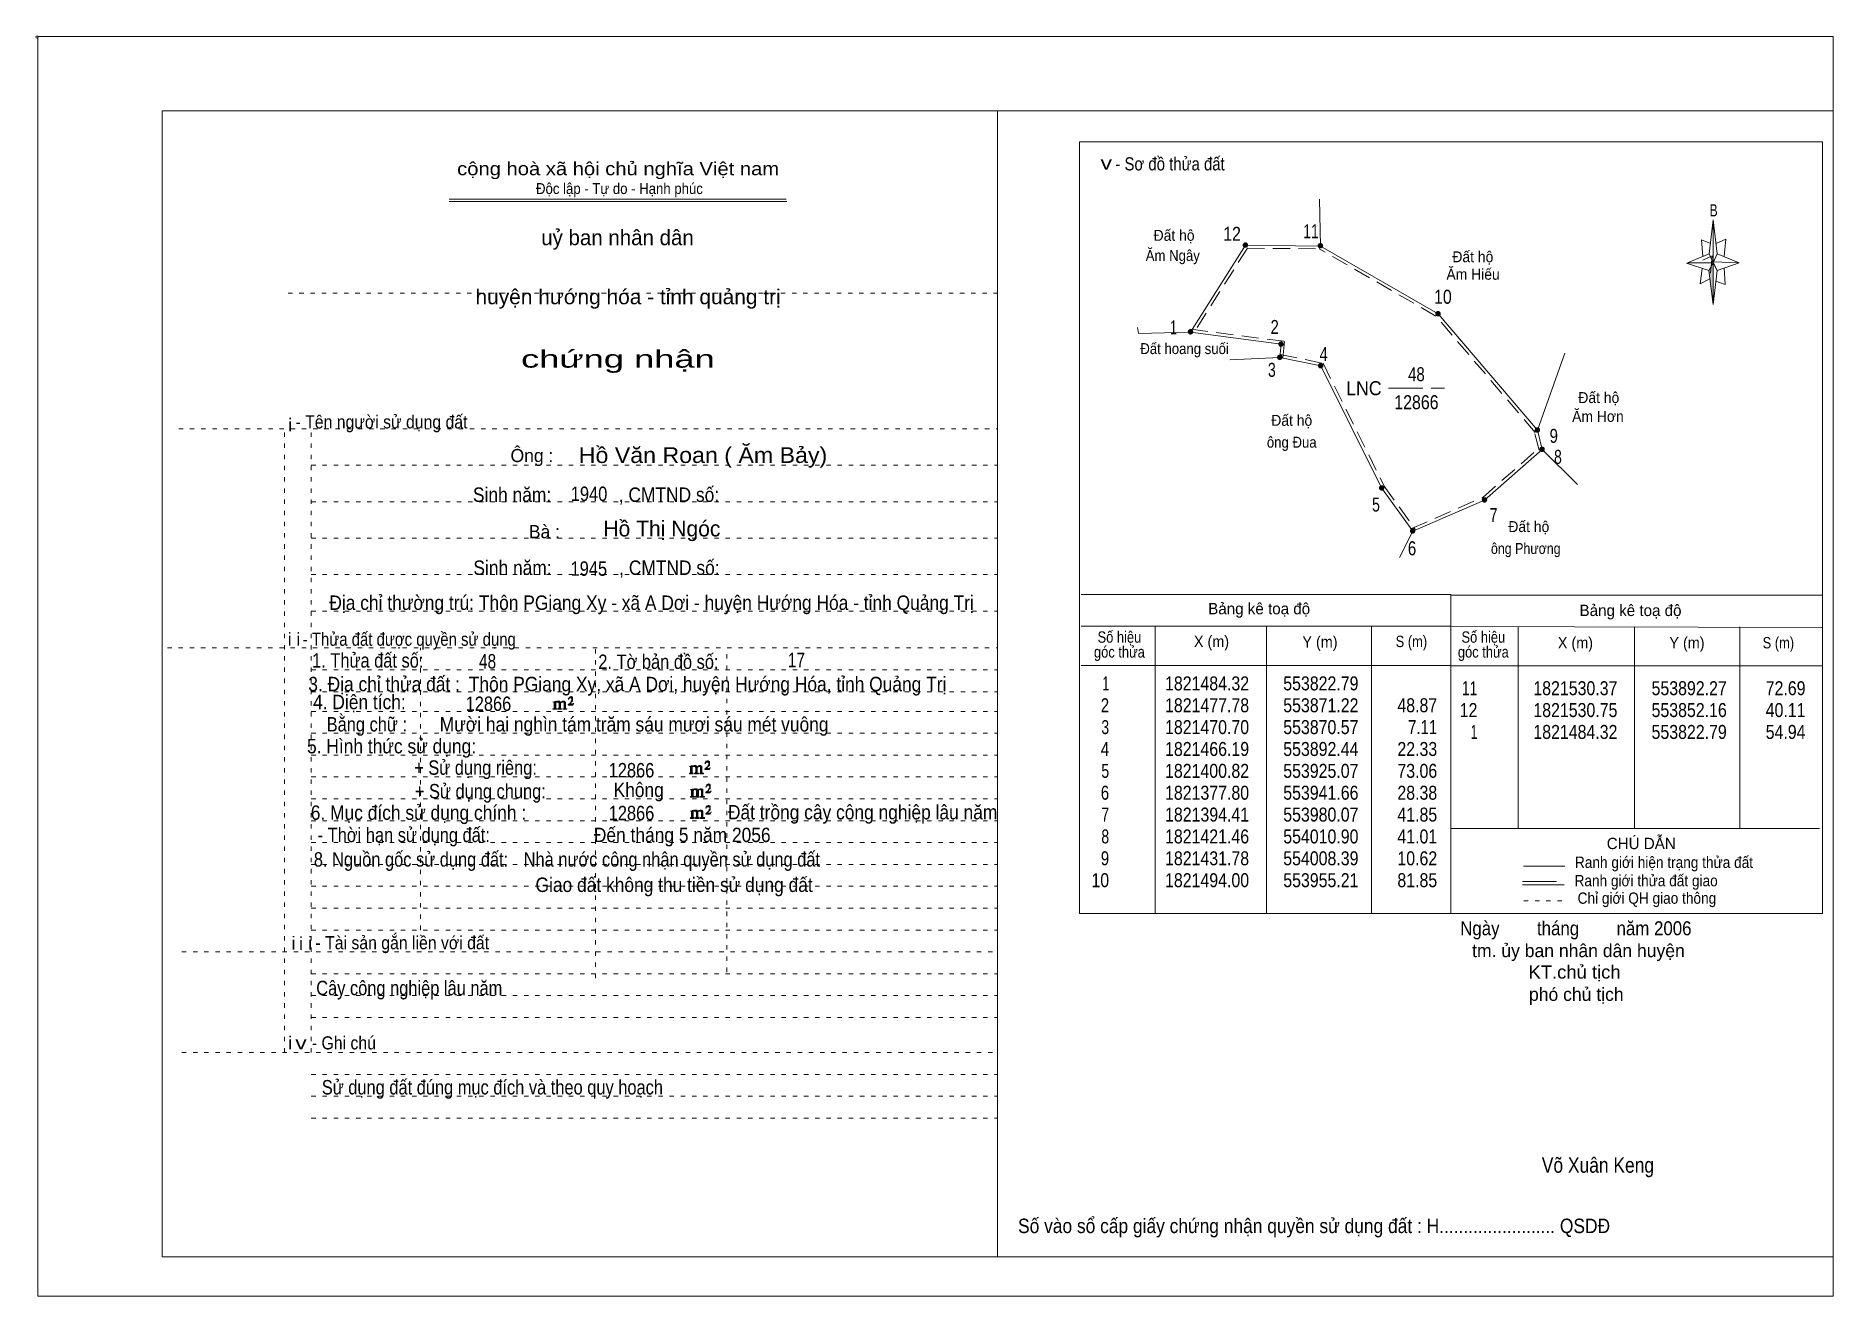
# Model space of a CAD drawing. Header units: centimetres. Extents: x -1.6 to 39.5, y -3.3 to 25.5.
import ezdxf
from ezdxf.enums import TextEntityAlignment as Align

# ---------------------------------------------------------------- set-up
doc = ezdxf.new("R2010")
doc.units = ezdxf.units.CM
doc.header["$LTSCALE"] = 0.13
for name, pattern in [('DOTTED', [1.5, 0.3, -1.2]), ('LONG_DASHED', [7.5, 6, -1.5]), ('MEDIUM_DASHED', [4.5, 3, -1.5])]:
    doc.linetypes.add(name, pattern=pattern)
for name, color, linetype, lineweight in [('1', 7, 'DOTTED', 13), ('10', 7, 'Continuous', 13), ('32', 7, 'LONG_DASHED', 13), ('33', 7, 'LONG_DASHED', 13), ('4', 7, 'Continuous', 13), ('5', 7, 'Continuous', 13), ('50', 7, 'Continuous', 13)]:
    doc.layers.add(name, color=color, linetype=linetype, lineweight=lineweight)
doc.layers.add('30', color=7, linetype='Continuous')

msp = doc.modelspace()

# ---------------------------------------------------------------- hatches: boundary and pattern name
at = {"layer": '32'}
for points in [[(26.1251, 20.7129, 1), (26.0251, 20.7129, 1)], [(27.8393, 20.6967, 1), (27.7393, 20.6967, 1)], [(30.5291, 19.1424, 1), (30.4291, 19.1424, 1)], [(24.8699, 18.7287, 1), (24.7699, 18.7287, 1)], [(26.9397, 18.4492, 1), (26.8397, 18.4492, 1)], [(26.9119, 18.1466, 1), (26.8119, 18.1466, 1)], [(27.8465, 17.9539, 1), (27.7465, 17.9539, 1)], [(32.8019, 16.4833, 1), (32.7019, 16.4833, 1)], [(32.9091, 16.0423, 1), (32.8091, 16.0423, 1)], [(29.241, 15.1602, 1), (29.141, 15.1602, 1)], [(31.5916, 14.8862, 1), (31.4916, 14.8862, 1)], [(29.95, 14.1764, 1), (29.85, 14.1764, 1)]]:
    msp.add_hatch(color=256, dxfattribs=at).paths.add_polyline_path(points)
at = {"layer": '5'}
msp.add_hatch(color=256, dxfattribs=at).paths.add_polyline_path([(36.77, 20.31), (36.77, 19.35), (36.67, 20.13)])
at = {"layer": '50'}
for points in [[(10.27, 10.13), (10.27, 10.12), (10.27, 10.11), (10.25, 10.11), (10.24, 10.11), (10.24, 10.1), (10.33, 10.1), (10.33, 10.11), (10.32, 10.11), (10.31, 10.11), (10.31, 10.12), (10.31, 10.13), (10.31, 10.24), (10.31, 10.25), (10.32, 10.26), (10.34, 10.26), (10.35, 10.26), (10.36, 10.26), (10.37, 10.25), (10.39, 10.22), (10.39, 10.13), (10.37, 10.12), (10.37, 10.11), (10.36, 10.11), (10.35, 10.11), (10.35, 10.1), (10.44, 10.1), (10.44, 10.11), (10.43, 10.11), (10.42, 10.11), (10.42, 10.12), (10.42, 10.13), (10.42, 10.24), (10.44, 10.26), (10.45, 10.26), (10.46, 10.26), (10.49, 10.26), (10.49, 10.25), (10.5, 10.24), (10.5, 10.22), (10.5, 10.13), (10.5, 10.12), (10.49, 10.11), (10.49, 10.11), (10.47, 10.11), (10.47, 10.1), (10.56, 10.1), (10.56, 10.11), (10.55, 10.11), (10.54, 10.11), (10.53, 10.12), (10.53, 10.13), (10.53, 10.2), (10.53, 10.25), (10.53, 10.26), (10.52, 10.27), (10.5, 10.28), (10.47, 10.28), (10.46, 10.28), (10.44, 10.27), (10.41, 10.25), (10.41, 10.26), (10.4, 10.28), (10.39, 10.28), (10.37, 10.28), (10.35, 10.28), (10.34, 10.28), (10.32, 10.26), (10.31, 10.26), (10.31, 10.25), (10.31, 10.25), (10.31, 10.26), (10.31, 10.28), (10.24, 10.26), (10.24, 10.26), (10.25, 10.26), (10.27, 10.25), (10.27, 10.24), (10.27, 10.23)], [(10.69, 10.19), (10.72, 10.24), (10.72, 10.24), (10.71, 10.22), (10.69, 10.22), (10.68, 10.22), (10.63, 10.22), (10.66, 10.26), (10.67, 10.27), (10.69, 10.28), (10.69, 10.3), (10.69, 10.32), (10.69, 10.34), (10.69, 10.35), (10.69, 10.37), (10.68, 10.38), (10.67, 10.38), (10.66, 10.39), (10.65, 10.39), (10.63, 10.38), (10.63, 10.38), (10.62, 10.37), (10.61, 10.35), (10.59, 10.33), (10.61, 10.33), (10.61, 10.35), (10.62, 10.35), (10.63, 10.36), (10.65, 10.36), (10.66, 10.36), (10.67, 10.35), (10.68, 10.35), (10.68, 10.32), (10.68, 10.3), (10.66, 10.28), (10.66, 10.26), (10.65, 10.25), (10.59, 10.2), (10.59, 10.19)], [(13.39, 8.66), (13.39, 8.65), (13.39, 8.64), (13.38, 8.64), (13.37, 8.64), (13.37, 8.62), (13.45, 8.62), (13.45, 8.64), (13.44, 8.64), (13.43, 8.64), (13.43, 8.65), (13.43, 8.66), (13.43, 8.77), (13.43, 8.78), (13.44, 8.79), (13.47, 8.79), (13.48, 8.79), (13.49, 8.79), (13.5, 8.78), (13.51, 8.74), (13.51, 8.66), (13.5, 8.65), (13.5, 8.64), (13.49, 8.64), (13.48, 8.64), (13.48, 8.62), (13.57, 8.62), (13.57, 8.64), (13.55, 8.64), (13.54, 8.64), (13.54, 8.65), (13.54, 8.66), (13.54, 8.77), (13.57, 8.79), (13.58, 8.79), (13.59, 8.79), (13.61, 8.79), (13.61, 8.78), (13.62, 8.77), (13.62, 8.74), (13.62, 8.66), (13.62, 8.65), (13.61, 8.64), (13.61, 8.64), (13.6, 8.64), (13.6, 8.62), (13.69, 8.62), (13.69, 8.64), (13.67, 8.64), (13.66, 8.64), (13.65, 8.65), (13.65, 8.66), (13.65, 8.73), (13.65, 8.78), (13.65, 8.79), (13.64, 8.8), (13.62, 8.81), (13.6, 8.81), (13.59, 8.81), (13.57, 8.8), (13.53, 8.78), (13.53, 8.79), (13.52, 8.81), (13.51, 8.81), (13.5, 8.81), (13.48, 8.81), (13.47, 8.81), (13.44, 8.79), (13.43, 8.79), (13.43, 8.78), (13.43, 8.78), (13.43, 8.79), (13.43, 8.81), (13.37, 8.79), (13.37, 8.79), (13.38, 8.79), (13.39, 8.78), (13.39, 8.77), (13.39, 8.76)], [(13.82, 8.72), (13.84, 8.77), (13.84, 8.77), (13.83, 8.74), (13.82, 8.74), (13.81, 8.74), (13.75, 8.74), (13.79, 8.79), (13.8, 8.8), (13.82, 8.81), (13.82, 8.83), (13.82, 8.84), (13.82, 8.87), (13.82, 8.88), (13.82, 8.9), (13.81, 8.91), (13.8, 8.91), (13.79, 8.92), (13.77, 8.92), (13.75, 8.91), (13.75, 8.91), (13.74, 8.9), (13.73, 8.88), (13.72, 8.86), (13.73, 8.86), (13.73, 8.88), (13.74, 8.88), (13.75, 8.89), (13.77, 8.89), (13.79, 8.89), (13.8, 8.88), (13.81, 8.88), (13.81, 8.84), (13.81, 8.83), (13.79, 8.81), (13.79, 8.79), (13.77, 8.78), (13.72, 8.73), (13.72, 8.72)], [(13.41, 8.12), (13.41, 8.11), (13.41, 8.1), (13.4, 8.1), (13.39, 8.1), (13.39, 8.09), (13.48, 8.09), (13.48, 8.1), (13.47, 8.1), (13.45, 8.1), (13.45, 8.11), (13.45, 8.12), (13.45, 8.23), (13.45, 8.24), (13.47, 8.26), (13.49, 8.26), (13.5, 8.26), (13.51, 8.26), (13.52, 8.24), (13.53, 8.21), (13.53, 8.12), (13.52, 8.11), (13.52, 8.1), (13.51, 8.1), (13.5, 8.1), (13.5, 8.09), (13.59, 8.09), (13.59, 8.1), (13.58, 8.1), (13.57, 8.1), (13.57, 8.11), (13.57, 8.12), (13.57, 8.23), (13.59, 8.26), (13.6, 8.26), (13.61, 8.26), (13.63, 8.26), (13.63, 8.24), (13.64, 8.23), (13.64, 8.21), (13.64, 8.12), (13.64, 8.11), (13.63, 8.1), (13.63, 8.1), (13.62, 8.1), (13.62, 8.09), (13.71, 8.09), (13.71, 8.1), (13.7, 8.1), (13.69, 8.1), (13.67, 8.11), (13.67, 8.12), (13.67, 8.2), (13.67, 8.24), (13.67, 8.26), (13.66, 8.27), (13.64, 8.28), (13.62, 8.28), (13.61, 8.28), (13.59, 8.27), (13.55, 8.24), (13.55, 8.26), (13.54, 8.28), (13.53, 8.28), (13.52, 8.28), (13.5, 8.28), (13.49, 8.28), (13.47, 8.26), (13.45, 8.26), (13.45, 8.24), (13.45, 8.24), (13.45, 8.26), (13.45, 8.28), (13.39, 8.26), (13.39, 8.26), (13.4, 8.26), (13.41, 8.24), (13.41, 8.23), (13.41, 8.22)], [(13.84, 8.19), (13.86, 8.23), (13.86, 8.23), (13.85, 8.21), (13.84, 8.21), (13.83, 8.21), (13.77, 8.21), (13.81, 8.26), (13.82, 8.27), (13.84, 8.28), (13.84, 8.3), (13.84, 8.31), (13.84, 8.33), (13.84, 8.34), (13.84, 8.37), (13.83, 8.38), (13.82, 8.38), (13.81, 8.39), (13.8, 8.39), (13.77, 8.38), (13.77, 8.38), (13.76, 8.37), (13.75, 8.34), (13.74, 8.32), (13.75, 8.32), (13.75, 8.34), (13.76, 8.34), (13.77, 8.36), (13.8, 8.36), (13.81, 8.36), (13.82, 8.34), (13.83, 8.34), (13.83, 8.31), (13.83, 8.3), (13.81, 8.28), (13.81, 8.26), (13.8, 8.24), (13.74, 8.2), (13.74, 8.19)], [(13.84, 7.7), (13.86, 7.75), (13.86, 7.75), (13.85, 7.72), (13.84, 7.72), (13.83, 7.72), (13.77, 7.72), (13.81, 7.77), (13.82, 7.78), (13.84, 7.79), (13.84, 7.81), (13.84, 7.82), (13.84, 7.85), (13.84, 7.86), (13.84, 7.88), (13.83, 7.89), (13.82, 7.89), (13.81, 7.9), (13.79, 7.9), (13.77, 7.89), (13.77, 7.89), (13.76, 7.88), (13.75, 7.86), (13.74, 7.84), (13.75, 7.84), (13.75, 7.86), (13.76, 7.86), (13.77, 7.87), (13.79, 7.87), (13.81, 7.87), (13.82, 7.86), (13.83, 7.86), (13.83, 7.82), (13.83, 7.81), (13.81, 7.79), (13.81, 7.77), (13.79, 7.76), (13.74, 7.71), (13.74, 7.7)], [(13.41, 7.64), (13.41, 7.63), (13.41, 7.62), (13.4, 7.62), (13.39, 7.62), (13.39, 7.6), (13.47, 7.6), (13.47, 7.62), (13.46, 7.62), (13.45, 7.62), (13.45, 7.63), (13.45, 7.64), (13.45, 7.75), (13.45, 7.76), (13.46, 7.77), (13.49, 7.77), (13.5, 7.77), (13.51, 7.77), (13.52, 7.76), (13.53, 7.72), (13.53, 7.64), (13.52, 7.63), (13.52, 7.62), (13.51, 7.62), (13.5, 7.62), (13.5, 7.6), (13.59, 7.6), (13.59, 7.62), (13.57, 7.62), (13.56, 7.62), (13.56, 7.63), (13.56, 7.64), (13.56, 7.75), (13.59, 7.77), (13.6, 7.77), (13.61, 7.77), (13.63, 7.77), (13.63, 7.76), (13.64, 7.75), (13.64, 7.72), (13.64, 7.64), (13.64, 7.63), (13.63, 7.62), (13.63, 7.62), (13.62, 7.62), (13.62, 7.6), (13.71, 7.6), (13.71, 7.62), (13.69, 7.62), (13.68, 7.62), (13.67, 7.63), (13.67, 7.64), (13.67, 7.71), (13.67, 7.76), (13.67, 7.77), (13.66, 7.78), (13.64, 7.79), (13.62, 7.79), (13.61, 7.79), (13.59, 7.78), (13.55, 7.76), (13.55, 7.77), (13.54, 7.79), (13.53, 7.79), (13.52, 7.79), (13.5, 7.79), (13.49, 7.79), (13.46, 7.77), (13.45, 7.77), (13.45, 7.76), (13.45, 7.76), (13.45, 7.77), (13.45, 7.79), (13.39, 7.77), (13.39, 7.77), (13.4, 7.77), (13.41, 7.76), (13.41, 7.75), (13.41, 7.74)]]:
    msp.add_hatch(color=256, dxfattribs=at).paths.add_polyline_path(points)

# ---------------------------------------------------------------- linework, layer by layer
at = {"layer": '1', "linetype": 'Continuous'}
for p, q in [((1.31, -2.42), (1.31, 23.78)), ((1.31, 23.78), (39.51, 23.78)), ((20.41, -2.42), (20.41, 23.78)), ((39.51, -2.42), (39.51, 23.78)), ((7.87, 21.76), (15.58, 21.76)), ((7.87, 21.71), (15.59, 21.71)), ((36.67, 20.13), (36.16, 20.3)), ((1.31, -2.42), (39.51, -2.42))]:
    msp.add_line(p, q, dxfattribs=at)
at = {"layer": '1'}
for p, q in [((4.19, 19.61), (20.41, 19.61)), ((1.69, 16.51), (20.41, 16.51)), ((4.11, 2.25), (4.11, 16.51)), ((4.72, 2.25), (4.72, 16.51)), ((4.72, 15.68), (20.41, 15.68)), ((4.72, 14.84), (20.41, 14.84)), ((4.72, 14.01), (20.41, 14.01)), ((4.72, 13.18), (20.41, 13.18)), ((4.72, 12.34), (20.41, 12.34)), ((1.43, 11.5), (20.41, 11.5)), ((7.22, 5.05), (7.22, 11.5)), ((11.22, 3.95), (11.22, 11.5)), ((14.22, 4.09), (14.22, 11.5)), ((4.72, 11), (20.41, 11)), ((4.72, 10.5), (20.41, 10.5)), ((4.72, 10.05), (20.41, 10.05)), ((4.72, 9.55), (20.41, 9.55)), ((4.72, 9.05), (20.41, 9.05)), ((4.72, 8.55), (20.41, 8.55)), ((4.72, 8.05), (20.41, 8.05)), ((4.72, 7.55), (20.41, 7.55)), ((4.72, 7.05), (20.41, 7.05)), ((4.72, 6.55), (20.41, 6.55)), ((4.72, 6.05), (20.41, 6.05)), ((4.72, 5.55), (20.41, 5.55)), ((4.72, 5.05), (20.41, 5.05)), ((1.76, 4.55), (20.41, 4.55)), ((4.72, 4.05), (20.41, 4.05)), ((4.72, 3.55), (20.41, 3.55)), ((4.72, 3.05), (20.41, 3.05)), ((1.76, 2.25), (20.41, 2.25)), ((4.72, 1.75), (20.41, 1.75)), ((4.72, 1.25), (20.41, 1.25)), ((4.72, 0.75), (20.41, 0.75))]:
    msp.add_line(p, q, dxfattribs=at)
at = {"layer": '1', "linetype": 'Continuous'}
msp.add_lwpolyline([(-1.53, -3.32), (39.51, -3.32), (39.51, 25.48), (-1.53, 25.48)], close=True, dxfattribs=at)
msp.add_lwpolyline([(36.68, 19.93), (36.47, 19.83), (36.52, 20.18)], dxfattribs=at)
at = {"layer": '10'}
for p, q in [((27.77, 21.76), (27.79, 20.69)), ((23.61, 18.83), (23.63, 18.69)), ((24.82, 18.72), (23.63, 18.69)), ((25.72, 18.09), (26.86, 18.14)), ((33.38, 18.24), (32.75, 16.48)), ((33.67, 15.24), (32.86, 16.04)), ((29.6, 13.57), (29.9, 14.17))]:
    msp.add_line(p, q, dxfattribs=at)
at = {"layer": '10', "linetype": 'MEDIUM_DASHED'}
for p, q in [((26.12, 20.64), (24.88, 18.68)), ((26.12, 20.64), (27.76, 20.63)), ((32.79, 16.02), (32.68, 16.46))]:
    msp.add_line(p, q, dxfattribs=at)
at = {"layer": '10'}
for points in [[(27.79, 20.69), (26.08, 20.71), (24.82, 18.72)], [(32.75, 16.48), (30.48, 19.14), (27.79, 20.69)], [(24.82, 18.72), (26.89, 18.45), (26.86, 18.14)], [(26.86, 18.14), (27.8, 17.95), (29.19, 15.16), (29.9, 14.17)], [(29.9, 14.17), (31.54, 14.88), (32.86, 16.04), (32.75, 16.48)]]:
    msp.add_lwpolyline(points, dxfattribs=at)
at = {"layer": '10', "linetype": 'MEDIUM_DASHED'}
for points in [[(32.7, 16.43), (30.43, 19.09), (27.76, 20.63)], [(24.83, 18.79), (26.97, 18.51), (26.93, 18.13)], [(26.87, 18.21), (27.85, 18.01), (29.25, 15.2), (29.96, 14.21)], [(29.87, 14.23), (31.5, 14.94), (32.81, 16.09)]]:
    msp.add_lwpolyline(points, dxfattribs=at)
at = {"layer": '32'}
for centre in [(26.0751, 20.7129), (27.7893, 20.6967), (30.4791, 19.1424), (24.8199, 18.7287), (26.8897, 18.4492), (26.8619, 18.1466), (27.7965, 17.9539), (32.7519, 16.4833), (32.8591, 16.0423), (29.191, 15.1602), (31.5416, 14.8862), (29.9, 14.1764)]:
    msp.add_circle(centre, 0.05, dxfattribs=at)
at = {"layer": '33'}
msp.add_line((29.35, 17.44), (30.63, 17.44), dxfattribs=at)
at = {"layer": '4'}
for p, q in [((22.32, 12.72), (30.77, 12.72)), ((30.77, 5.43), (30.77, 12.72)), ((30.77, 12.71), (39.25, 12.71)), ((22.32, 12), (30.77, 12)), ((24.01, 5.43), (24.01, 12)), ((26.56, 5.43), (26.56, 12)), ((28.96, 12), (28.96, 5.43)), ((30.77, 11.99), (39.25, 11.97)), ((32.31, 11.98), (32.31, 7.37)), ((34.97, 11.98), (34.97, 7.37)), ((37.38, 11.98), (37.38, 7.37)), ((22.32, 11.1), (30.77, 11.1)), ((30.77, 11.09), (39.25, 11.09)), ((30.79, 7.37), (39.2, 7.37)), ((32.43, 6.51), (33.38, 6.51)), ((32.41, 6.08), (33.36, 6.08))]:
    msp.add_line(p, q, dxfattribs=at)
at = {"layer": '4', "linetype": 'LONG_DASHED'}
msp.add_line((32.41, 6.16), (33.36, 6.16), dxfattribs=at)
at = {"layer": '4', "linetype": 'DOTTED'}
msp.add_line((32.44, 5.72), (33.43, 5.72), dxfattribs=at)
at = {"layer": '4'}
msp.add_lwpolyline([(22.28, 23.07), (39.27, 23.07), (39.27, 5.43), (22.28, 5.43)], close=True, dxfattribs=at)
msp.add_circle((-1.55, 25.47), 0.025, dxfattribs=at)
at = {"layer": '5'}
for p, q in [((36.68, 20.51), (36.77, 21.29)), ((36.86, 20.51), (37.36, 20.31)), ((37.02, 20.19), (37.04, 19.81)), ((36.86, 20.13), (36.77, 19.35)), ((37.04, 19.81), (36.83, 19.89))]:
    msp.add_line(p, q, dxfattribs=at)
for points in [[(36.77, 21.29), (36.86, 20.51), (36.77, 20.31)], [(36.77, 20.31), (36.18, 20.31), (36.68, 20.51), (36.86, 20.13), (37.36, 20.31), (36.77, 20.33)], [(36.77, 20.31), (36.77, 19.35), (36.67, 20.13)]]:
    msp.add_lwpolyline(points, close=True, dxfattribs=at)
for points in [[(36.71, 20.75), (36.5, 20.83), (36.53, 20.45)], [(36.84, 20.75), (37.06, 20.85), (37.02, 20.45)], [(36.77, 20.31), (36.68, 20.51), (36.18, 20.31)], [(36.53, 20.37), (36.75, 20.47), (36.71, 20.07)], [(36.77, 20.31), (36.86, 20.13), (37.36, 20.31)]]:
    msp.add_lwpolyline(points, dxfattribs=at)
at = {"layer": '50'}
for points in [[(10.27, 10.13), (10.27, 10.12), (10.27, 10.11), (10.25, 10.11), (10.24, 10.11), (10.24, 10.1), (10.33, 10.1), (10.33, 10.11), (10.32, 10.11), (10.31, 10.11), (10.31, 10.12), (10.31, 10.13), (10.31, 10.24), (10.31, 10.25), (10.32, 10.26), (10.34, 10.26), (10.35, 10.26), (10.36, 10.26), (10.37, 10.25), (10.39, 10.22), (10.39, 10.13), (10.37, 10.12), (10.37, 10.11), (10.36, 10.11), (10.35, 10.11), (10.35, 10.1), (10.44, 10.1), (10.44, 10.11), (10.43, 10.11), (10.42, 10.11), (10.42, 10.12), (10.42, 10.13), (10.42, 10.24), (10.44, 10.26), (10.45, 10.26), (10.46, 10.26), (10.49, 10.26), (10.49, 10.25), (10.5, 10.24), (10.5, 10.22), (10.5, 10.13), (10.5, 10.12), (10.49, 10.11), (10.49, 10.11), (10.47, 10.11), (10.47, 10.1), (10.56, 10.1), (10.56, 10.11), (10.55, 10.11), (10.54, 10.11), (10.53, 10.12), (10.53, 10.13), (10.53, 10.2), (10.53, 10.25), (10.53, 10.26), (10.52, 10.27), (10.5, 10.28), (10.47, 10.28), (10.46, 10.28), (10.44, 10.27), (10.41, 10.25), (10.41, 10.26), (10.4, 10.28), (10.39, 10.28), (10.37, 10.28), (10.35, 10.28), (10.34, 10.28), (10.32, 10.26), (10.31, 10.26), (10.31, 10.25), (10.31, 10.25), (10.31, 10.26), (10.31, 10.28), (10.24, 10.26), (10.24, 10.26), (10.25, 10.26), (10.27, 10.25), (10.27, 10.24), (10.27, 10.23)], [(10.69, 10.19), (10.72, 10.24), (10.72, 10.24), (10.71, 10.22), (10.69, 10.22), (10.68, 10.22), (10.63, 10.22), (10.66, 10.26), (10.67, 10.27), (10.69, 10.28), (10.69, 10.3), (10.69, 10.32), (10.69, 10.34), (10.69, 10.35), (10.69, 10.37), (10.68, 10.38), (10.67, 10.38), (10.66, 10.39), (10.65, 10.39), (10.63, 10.38), (10.63, 10.38), (10.62, 10.37), (10.61, 10.35), (10.59, 10.33), (10.61, 10.33), (10.61, 10.35), (10.62, 10.35), (10.63, 10.36), (10.65, 10.36), (10.66, 10.36), (10.67, 10.35), (10.68, 10.35), (10.68, 10.32), (10.68, 10.3), (10.66, 10.28), (10.66, 10.26), (10.65, 10.25), (10.59, 10.2), (10.59, 10.19)], [(13.39, 8.66), (13.39, 8.65), (13.39, 8.64), (13.38, 8.64), (13.37, 8.64), (13.37, 8.62), (13.45, 8.62), (13.45, 8.64), (13.44, 8.64), (13.43, 8.64), (13.43, 8.65), (13.43, 8.66), (13.43, 8.77), (13.43, 8.78), (13.44, 8.79), (13.47, 8.79), (13.48, 8.79), (13.49, 8.79), (13.5, 8.78), (13.51, 8.74), (13.51, 8.66), (13.5, 8.65), (13.5, 8.64), (13.49, 8.64), (13.48, 8.64), (13.48, 8.62), (13.57, 8.62), (13.57, 8.64), (13.55, 8.64), (13.54, 8.64), (13.54, 8.65), (13.54, 8.66), (13.54, 8.77), (13.57, 8.79), (13.58, 8.79), (13.59, 8.79), (13.61, 8.79), (13.61, 8.78), (13.62, 8.77), (13.62, 8.74), (13.62, 8.66), (13.62, 8.65), (13.61, 8.64), (13.61, 8.64), (13.6, 8.64), (13.6, 8.62), (13.69, 8.62), (13.69, 8.64), (13.67, 8.64), (13.66, 8.64), (13.65, 8.65), (13.65, 8.66), (13.65, 8.73), (13.65, 8.78), (13.65, 8.79), (13.64, 8.8), (13.62, 8.81), (13.6, 8.81), (13.59, 8.81), (13.57, 8.8), (13.53, 8.78), (13.53, 8.79), (13.52, 8.81), (13.51, 8.81), (13.5, 8.81), (13.48, 8.81), (13.47, 8.81), (13.44, 8.79), (13.43, 8.79), (13.43, 8.78), (13.43, 8.78), (13.43, 8.79), (13.43, 8.81), (13.37, 8.79), (13.37, 8.79), (13.38, 8.79), (13.39, 8.78), (13.39, 8.77), (13.39, 8.76)], [(13.82, 8.72), (13.84, 8.77), (13.84, 8.77), (13.83, 8.74), (13.82, 8.74), (13.81, 8.74), (13.75, 8.74), (13.79, 8.79), (13.8, 8.8), (13.82, 8.81), (13.82, 8.83), (13.82, 8.84), (13.82, 8.87), (13.82, 8.88), (13.82, 8.9), (13.81, 8.91), (13.8, 8.91), (13.79, 8.92), (13.77, 8.92), (13.75, 8.91), (13.75, 8.91), (13.74, 8.9), (13.73, 8.88), (13.72, 8.86), (13.73, 8.86), (13.73, 8.88), (13.74, 8.88), (13.75, 8.89), (13.77, 8.89), (13.79, 8.89), (13.8, 8.88), (13.81, 8.88), (13.81, 8.84), (13.81, 8.83), (13.79, 8.81), (13.79, 8.79), (13.77, 8.78), (13.72, 8.73), (13.72, 8.72)], [(13.41, 8.12), (13.41, 8.11), (13.41, 8.1), (13.4, 8.1), (13.39, 8.1), (13.39, 8.09), (13.48, 8.09), (13.48, 8.1), (13.47, 8.1), (13.45, 8.1), (13.45, 8.11), (13.45, 8.12), (13.45, 8.23), (13.45, 8.24), (13.47, 8.26), (13.49, 8.26), (13.5, 8.26), (13.51, 8.26), (13.52, 8.24), (13.53, 8.21), (13.53, 8.12), (13.52, 8.11), (13.52, 8.1), (13.51, 8.1), (13.5, 8.1), (13.5, 8.09), (13.59, 8.09), (13.59, 8.1), (13.58, 8.1), (13.57, 8.1), (13.57, 8.11), (13.57, 8.12), (13.57, 8.23), (13.59, 8.26), (13.6, 8.26), (13.61, 8.26), (13.63, 8.26), (13.63, 8.24), (13.64, 8.23), (13.64, 8.21), (13.64, 8.12), (13.64, 8.11), (13.63, 8.1), (13.63, 8.1), (13.62, 8.1), (13.62, 8.09), (13.71, 8.09), (13.71, 8.1), (13.7, 8.1), (13.69, 8.1), (13.67, 8.11), (13.67, 8.12), (13.67, 8.2), (13.67, 8.24), (13.67, 8.26), (13.66, 8.27), (13.64, 8.28), (13.62, 8.28), (13.61, 8.28), (13.59, 8.27), (13.55, 8.24), (13.55, 8.26), (13.54, 8.28), (13.53, 8.28), (13.52, 8.28), (13.5, 8.28), (13.49, 8.28), (13.47, 8.26), (13.45, 8.26), (13.45, 8.24), (13.45, 8.24), (13.45, 8.26), (13.45, 8.28), (13.39, 8.26), (13.39, 8.26), (13.4, 8.26), (13.41, 8.24), (13.41, 8.23), (13.41, 8.22)], [(13.84, 8.19), (13.86, 8.23), (13.86, 8.23), (13.85, 8.21), (13.84, 8.21), (13.83, 8.21), (13.77, 8.21), (13.81, 8.26), (13.82, 8.27), (13.84, 8.28), (13.84, 8.3), (13.84, 8.31), (13.84, 8.33), (13.84, 8.34), (13.84, 8.37), (13.83, 8.38), (13.82, 8.38), (13.81, 8.39), (13.8, 8.39), (13.77, 8.38), (13.77, 8.38), (13.76, 8.37), (13.75, 8.34), (13.74, 8.32), (13.75, 8.32), (13.75, 8.34), (13.76, 8.34), (13.77, 8.36), (13.8, 8.36), (13.81, 8.36), (13.82, 8.34), (13.83, 8.34), (13.83, 8.31), (13.83, 8.3), (13.81, 8.28), (13.81, 8.26), (13.8, 8.24), (13.74, 8.2), (13.74, 8.19)], [(13.84, 7.7), (13.86, 7.75), (13.86, 7.75), (13.85, 7.72), (13.84, 7.72), (13.83, 7.72), (13.77, 7.72), (13.81, 7.77), (13.82, 7.78), (13.84, 7.79), (13.84, 7.81), (13.84, 7.82), (13.84, 7.85), (13.84, 7.86), (13.84, 7.88), (13.83, 7.89), (13.82, 7.89), (13.81, 7.9), (13.79, 7.9), (13.77, 7.89), (13.77, 7.89), (13.76, 7.88), (13.75, 7.86), (13.74, 7.84), (13.75, 7.84), (13.75, 7.86), (13.76, 7.86), (13.77, 7.87), (13.79, 7.87), (13.81, 7.87), (13.82, 7.86), (13.83, 7.86), (13.83, 7.82), (13.83, 7.81), (13.81, 7.79), (13.81, 7.77), (13.79, 7.76), (13.74, 7.71), (13.74, 7.7)], [(13.41, 7.64), (13.41, 7.63), (13.41, 7.62), (13.4, 7.62), (13.39, 7.62), (13.39, 7.6), (13.47, 7.6), (13.47, 7.62), (13.46, 7.62), (13.45, 7.62), (13.45, 7.63), (13.45, 7.64), (13.45, 7.75), (13.45, 7.76), (13.46, 7.77), (13.49, 7.77), (13.5, 7.77), (13.51, 7.77), (13.52, 7.76), (13.53, 7.72), (13.53, 7.64), (13.52, 7.63), (13.52, 7.62), (13.51, 7.62), (13.5, 7.62), (13.5, 7.6), (13.59, 7.6), (13.59, 7.62), (13.57, 7.62), (13.56, 7.62), (13.56, 7.63), (13.56, 7.64), (13.56, 7.75), (13.59, 7.77), (13.6, 7.77), (13.61, 7.77), (13.63, 7.77), (13.63, 7.76), (13.64, 7.75), (13.64, 7.72), (13.64, 7.64), (13.64, 7.63), (13.63, 7.62), (13.63, 7.62), (13.62, 7.62), (13.62, 7.6), (13.71, 7.6), (13.71, 7.62), (13.69, 7.62), (13.68, 7.62), (13.67, 7.63), (13.67, 7.64), (13.67, 7.71), (13.67, 7.76), (13.67, 7.77), (13.66, 7.78), (13.64, 7.79), (13.62, 7.79), (13.61, 7.79), (13.59, 7.78), (13.55, 7.76), (13.55, 7.77), (13.54, 7.79), (13.53, 7.79), (13.52, 7.79), (13.5, 7.79), (13.49, 7.79), (13.46, 7.77), (13.45, 7.77), (13.45, 7.76), (13.45, 7.76), (13.45, 7.77), (13.45, 7.79), (13.39, 7.77), (13.39, 7.77), (13.4, 7.77), (13.41, 7.76), (13.41, 7.75), (13.41, 7.74)]]:
    msp.add_lwpolyline(points, close=True, dxfattribs=at)

# ---------------------------------------------------------------- texts
at = {"layer": '1'}
for s, height, width, p in [('cộng hoà xã hội chủ nghĩa Việt nam', 0.3, 1.15, (11.735, 22.31)), ('v', 0.3, 1.3, (22.895, 22.44)), ('- Sơ đồ thửa đất ', 0.3, 0.85, (24.4, 22.42)), ('Độc lập - Tự do - Hạnh phúc', 0.25, 0.9, (11.765, 21.88)), ('chứng nhận', 0.4, 1.55, (11.73, 17.91)), ('- Tên người sử dụng đất', 0.3, 0.9, (6.325, 16.52)), ('- Thửa đất được quyền sử dụng', 0.3, 0.85, (6.96, 11.55)), ('- Tài sản gắn liền với đất ', 0.3, 0.9, (6.85, 4.61)), ('v', 0.3, 1.3, (4.485, 2.32)), ('- Ghi chú', 0.3, 0.9, (5.465, 2.32))]:
    msp.add_text(s, height=height, dxfattribs=dict(at, width=width)).set_placement(p, align=Align.CENTER)
for s, height, p in [('uỷ ban nhân dân', 0.35, (11.72, 20.71)), ('i', 0.3, (4.235, 16.45)), ('i', 0.3, (4.225, 11.55)), ('i', 0.3, (4.425, 11.55)), ('i', 0.3, (4.315, 4.6)), ('i', 0.3, (4.485, 4.59)), ('i', 0.3, (4.695, 4.6)), ('i', 0.3, (4.235, 2.32))]:
    msp.add_text(s, height=height, dxfattribs=at).set_placement(p, align=Align.CENTER)
at = {"layer": '10'}
for s, height, width, p in [('Đất hộ', 0.25, 0.95, (24.445, 20.81)), ('Ăm Ngây', 0.25, 0.9, (24.415, 20.35)), ('Đất hộ', 0.25, 0.95, (31.275, 20.32)), ('Ăm Hiếu', 0.25, 0.95, (31.28, 19.92)), ('Đất hoang suối', 0.25, 0.9, (24.685, 18.22)), ('Đất hộ', 0.25, 0.95, (34.155, 17.1)), ('Đất hộ', 0.25, 0.95, (27.135, 16.58)), ('Ăm Hơn', 0.25, 0.95, (34.135, 16.67)), ('ông Đua', 0.25, 0.9, (27.135, 16.08)), ('Đất hộ', 0.25, 0.95, (32.555, 14.15)), ('ông Phương', 0.25, 0.85, (32.485, 13.65)), ('Võ Xuân Keng', 0.35, 0.85, (34.135, -0.5))]:
    msp.add_text(s, height=height, dxfattribs=dict(at, width=width)).set_placement(p, align=Align.CENTER)
at = {"layer": '30'}
for s, width, p in [('1', 0.65, (22.96, 10.53)), ('1821484.32', 0.85, (26.16, 10.53)), ('553822.79', 0.85, (28.66, 10.53)), ('553822.79', 0.85, (28.66, 10.53)), ('11', 0.75, (31.38, 10.42)), ('1821530.37', 0.85, (34.58, 10.42)), ('553892.27', 0.85, (37.08, 10.42)), ('72.69', 0.85, (38.88, 10.42)), ('2', 0.8, (22.96, 10.03)), ('1821477.78', 0.85, (26.16, 10.03)), ('553871.22', 0.85, (28.66, 10.03)), ('48.87', 0.85, (30.46, 10.03)), ('12', 0.85, (31.38, 9.92)), ('1821530.75', 0.85, (34.58, 9.92)), ('553852.16', 0.85, (37.08, 9.92)), ('40.11', 0.85, (38.88, 9.92)), ('3', 0.75, (22.96, 9.53)), ('1821470.70', 0.85, (26.16, 9.53)), ('553870.57', 0.85, (28.66, 9.53)), ('7.11', 0.8, (30.46, 9.53)), ('1', 0.65, (31.38, 9.42)), ('1821484.32', 0.85, (34.58, 9.42)), ('553822.79', 0.85, (37.08, 9.42)), ('54.94', 0.85, (38.88, 9.42)), ('4', 0.8, (22.96, 9.03)), ('1821466.19', 0.85, (26.16, 9.03)), ('553892.44', 0.85, (28.66, 9.03)), ('22.33', 0.85, (30.46, 9.03)), ('5', 0.75, (22.96, 8.53)), ('1821400.82', 0.85, (26.16, 8.53)), ('553925.07', 0.85, (28.66, 8.53)), ('73.06', 0.85, (30.46, 8.53)), ('6', 0.8, (22.96, 8.03)), ('1821377.80', 0.85, (26.16, 8.03)), ('553941.66', 0.85, (28.66, 8.03)), ('28.38', 0.85, (30.46, 8.03)), ('7', 0.75, (22.96, 7.53)), ('1821394.41', 0.85, (26.16, 7.53)), ('553980.07', 0.85, (28.66, 7.53)), ('41.85', 0.85, (30.46, 7.53)), ('8', 0.75, (22.96, 7.03)), ('1821421.46', 0.85, (26.16, 7.03)), ('554010.90', 0.85, (28.66, 7.03)), ('41.01', 0.85, (30.46, 7.03)), ('9', 0.8, (22.96, 6.53)), ('1821431.78', 0.85, (26.16, 6.53)), ('554008.39', 0.85, (28.66, 6.53)), ('10.62', 0.85, (30.46, 6.53)), ('10', 0.85, (22.96, 6.03)), ('1821494.00', 0.85, (26.16, 6.03)), ('553955.21', 0.85, (28.66, 6.03)), ('81.85', 0.85, (30.46, 6.03))]:
    msp.add_text(s, height=0.32, dxfattribs=dict(at, width=width)).set_placement(p, align=Align.RIGHT)
at = {"layer": '32'}
for s, width, p in [('12', 0.85, (25.77, 20.81)), ('11', 0.75, (27.575, 20.87)), ('10', 0.85, (30.59, 19.37)), ('1', 0.65, (24.43, 18.67)), ('2', 0.8, (26.745, 18.68)), ('4', 0.8, (27.865, 18.06)), ('3', 0.75, (26.68, 17.7)), ('9', 0.8, (33.125, 16.19)), ('8', 0.75, (33.22, 15.71)), ('5', 0.75, (29.06, 14.62)), ('7', 0.75, (31.75, 14.38)), ('6', 0.8, (29.885, 13.62))]:
    msp.add_text(s, height=0.32, dxfattribs=dict(at, width=width)).set_placement(p, align=Align.CENTER)
at = {"layer": '33'}
for s, width, p in [('48', 0.8, (29.985, 17.6)), ('12866', 0.85, (29.985, 16.96))]:
    msp.add_text(s, height=0.32, dxfattribs=dict(at, width=width)).set_placement(p, align=Align.CENTER)
at = {"layer": '33', "width": 0.95}
msp.add_text('LNC', height=0.32, dxfattribs=at).set_placement((29.19, 17.28), align=Align.RIGHT)
at = {"layer": '4'}
for s, p in [('Bảng kê toạ độ', (26.39, 12.27)), ('Bảng kê toạ độ', (34.88, 12.23)), ('CHÚ DẪN', (35.125, 6.9))]:
    msp.add_text(s, height=0.2591, dxfattribs=at).set_placement(p, align=Align.CENTER)
for s, width, p in [('góc thửa', 0.85, (23.195, 11.28)), ('Số hiệu', 0.85, (23.195, 11.62)), ('X (m)', 0.95, (25.3, 11.52)), ('Y (m)', 0.95, (27.78, 11.51)), ('S (m)', 0.85, (29.87, 11.52)), ('góc thửa', 0.85, (31.515, 11.28)), ('Số hiệu', 0.85, (31.515, 11.62)), ('X (m)', 0.95, (33.62, 11.49)), ('Y (m)', 0.95, (36.17, 11.49)), ('S (m)', 0.85, (38.26, 11.49)), ('Ranh giới hiện trạng thửa đất', 0.9, (35.645, 6.47)), ('Ranh giới thửa đất giao ', 0.9, (35.28, 6.05)), ('Chỉ giới QH giao thông', 0.9, (35.255, 5.65))]:
    msp.add_text(s, height=0.2591, dxfattribs=dict(at, width=width)).set_placement(p, align=Align.CENTER)
at = {"layer": '5', "width": 0.75}
msp.add_text('B', height=0.2756, dxfattribs=at).set_placement((36.78, 21.37), align=Align.CENTER)
at = {"layer": '50'}
for s, height, width, p in [('  huyện hướng hóa - tỉnh quảng trị', 0.34, 1.05, (11.83, 19.36)), ('Hồ Văn Roan ( Ăm Bảy)', 0.36, 1.1, (13.675, 15.73)), ('Sinh năm:              , CMTND số: ', 0.33, 0.9, (11.285, 14.84)), ('1940', 0.33, 0.85, (11.07, 14.86)), ('Sinh năm:              , CMTND số: ', 0.33, 0.9, (11.295, 13.17)), ('1945', 0.33, 0.85, (11.065, 13.15)), ('Địa chỉ thường trú: Thôn PGiang Xy - xã A Dơi - huyện Hướng Hóa - tỉnh Quảng Trị', 0.33, 0.9, (12.5, 12.37)), ('1. Thửa đất số:  ', 0.33, 0.85, (6.115, 11.05)), ('48', 0.33, 0.8, (8.75, 11.03)), ('2. Tờ bản đồ số:  ', 0.33, 0.85, (12.76, 11.02)), ('17', 0.33, 0.8, (15.81, 11.06)), ('3. Địa chỉ thửa đất : ', 0.33, 0.9, (6.44, 10.51)), ('Thôn PGiang Xy, xã A Dơi, huyện Hướng Hóa, tỉnh Quảng Trị', 0.33, 0.9, (13.78, 10.51)), ('4. Diện tích: ', 0.33, 0.9, (5.875, 10.1)), ('12866', 0.33, 0.85, (8.77, 10.06)), ('Bằng chữ :', 0.33, 0.85, (5.99, 9.59)), ('Mười hai nghìn tám trăm sáu mươi sáu mét vuông', 0.33, 0.9, (12.1, 9.59)), ('5. Hình thức sử dụng:', 0.33, 0.9, (6.555, 9.09)), ('+ Sử dụng riêng:', 0.33, 0.85, (8.475, 8.6)), ('12866', 0.33, 0.85, (12.04, 8.54)), ('+ Sử dụng chung:', 0.33, 0.85, (8.585, 8.06)), ('Không', 0.33, 0.9, (12.205, 8.09)), ('6. Mục đích sử dụng chính :', 0.33, 0.9, (7.17, 7.57)), ('12866', 0.33, 0.85, (12.04, 7.56)), ('Đất trồng cây công nghiệp lâu năm', 0.33, 0.9, (17.325, 7.58)), ('- Thời hạn sử dụng đất:', 0.33, 0.85, (6.835, 7.06)), ('Đến tháng 5 năm 2056', 0.33, 0.9, (13.2, 7.06)), ('8. Nguồn gốc sử dụng đất:', 0.33, 0.85, (7, 6.5)), ('Nhà nước công nhận quyền sử dụng đất ', 0.33, 0.85, (13.015, 6.5)), ('Giao đất không thu tiền sử dụng đất', 0.33, 0.9, (13.015, 5.92)), ('Ngày        tháng        năm 2006', 0.32, 0.9, (33.63, 4.93)), ('KT.chủ tịch', 0.3, 1.05, (33.6, 3.94)), ('Cây công nghiệp lâu năm', 0.33, 0.85, (6.96, 3.56)), ('Sử dụng đất đúng mục đích và theo quy hoạch', 0.33, 0.85, (8.86, 1.29)), ('Số vào sổ cấp giấy chứng nhận quyền sử dụng đất : H........................ QSDĐ', 0.33, 0.9, (27.645, -1.88))]:
    msp.add_text(s, height=height, dxfattribs=dict(at, width=width)).set_placement(p, align=Align.CENTER)
for s, height, p in [('Ông :', 0.3, (9.765, 15.75)), ('Hồ Thị Ngóc', 0.36, (12.735, 14.05)), ('Bà :', 0.3, (10.05, 14.01)), ('tm. ủy ban nhân dân huyện ', 0.3, (33.745, 4.43)), ('phó chủ tịch', 0.3, (33.64, 3.43))]:
    msp.add_text(s, height=height, dxfattribs=at).set_placement(p, align=Align.CENTER)

doc.saveas('drawing.dxf')
